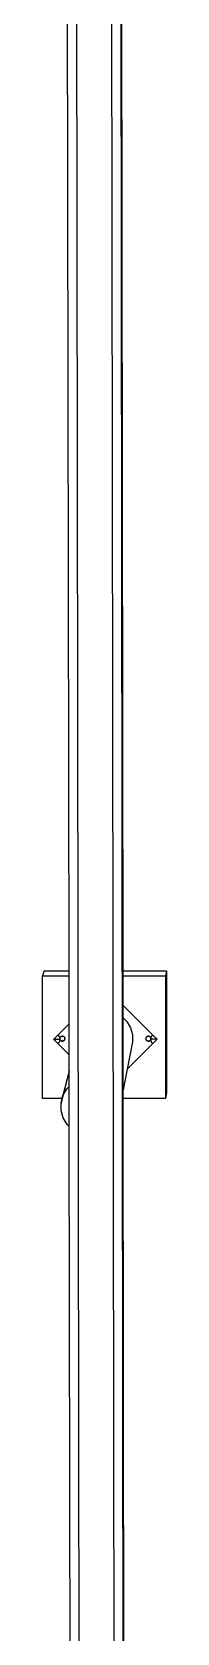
# Model space of a CAD drawing. Header units: inches. Extents: x -614 to 848, y -1045 to 1103.
# Drawn here: x -45.3 to -25.1, y -255.3 to 7.9 of the extents above; entities that cross this region are included whole.
import ezdxf

# ---------------------------------------------------------------- set-up
doc = ezdxf.new("R2010")
doc.units = ezdxf.units.IN
doc.header["$MEASUREMENT"] = 0

msp = doc.modelspace()

# ---------------------------------------------------------------- linework, layer by layer
for p, q in [((-38.10485, -1044.7934), (-41.30631, 1015.55191)), ((-32.59127, -1044.7934), (-35.32949, 1015.55191)), ((-31.14033, -1044.7934), (-33.75664, 1015.55191)), ((-41.00481, -146.46757), (-41.28837, 29.33174)), ((-32.43791, 29.33174), (-32.21516, -146.46757)), ((-45.08974, -146.46757), (-45.34243, -147.28841)), ((-45.34243, -147.28841), (-41.00348, -147.28841)), ((-45.34243, -167.42842), (-45.34243, -147.28841)), ((-45.08974, -146.46757), (-41.00481, -146.46757)), ((-41.00348, -147.28841), (-41.00481, -146.46757)), ((-40.99075, -155.18075), (-41.00348, -147.28841)), ((-32.21516, -146.46757), (-25.06197, -146.46757)), ((-32.21516, -146.46757), (-32.21412, -147.28841)), ((-32.21412, -147.28841), (-25.20242, -147.28841)), ((-32.21412, -147.28841), (-32.20804, -152.08524)), ((-25.06197, -146.46757), (-25.20242, -147.28841)), ((-25.20242, -147.28841), (-25.20242, -167.42842)), ((-25.06197, -146.46757), (-25.06197, -166.49534)), ((-32.20804, -152.08524), (-27.32842, -156.96486)), ((-32.20804, -152.08524), (-32.20803, -152.09221)), ((-32.20803, -152.09221), (-27.32945, -156.97079)), ((-32.20803, -152.09221), (-32.20542, -154.15326)), ((-42.77486, -156.96486), (-40.99075, -155.18075)), ((-42.77299, -156.9673), (-40.99074, -155.18505)), ((-40.99074, -155.18505), (-40.99075, -155.18075)), ((-40.98256, -160.25841), (-40.99074, -155.18505)), ((-32.20542, -154.15326), (-31.53109, -154.81104)), ((-32.20542, -154.15326), (-32.19, -166.31797)), ((-31.53109, -154.81104), (-30.93348, -155.81704)), ((-43.52168, -157.71168), (-43.52333, -157.71764)), ((-43.52333, -157.71764), (-43.51953, -157.71384)), ((-42.77648, -158.46449), (-43.52333, -157.71764)), ((-43.52333, -157.71764), (-42.51002, -157.71764)), ((-43.52168, -157.71168), (-42.77486, -156.96486)), ((-43.51953, -157.71384), (-43.52168, -157.71168)), ((-43.51953, -157.71384), (-42.77648, -156.97079)), ((-42.77486, -156.96486), (-42.77648, -156.97079)), ((-42.77648, -156.97079), (-42.77299, -156.9673)), ((-42.60863, -157.18954), (-42.77648, -156.97079)), ((-42.77299, -156.9673), (-42.77486, -156.96486)), ((-42.50311, -157.44427), (-42.60863, -157.18954)), ((-42.51691, -157.48401), (-42.53119, -157.59251)), ((-42.53119, -157.59251), (-42.51691, -157.701)), ((-42.52022, -157.60479), (-42.50643, -157.49999)), ((-42.50643, -157.7096), (-42.52022, -157.60479)), ((-42.47503, -157.38291), (-42.51691, -157.48401)), ((-42.51691, -157.701), (-42.51002, -157.71764)), ((-42.51002, -157.71764), (-42.50309, -157.71764)), ((-42.51002, -157.71764), (-42.47503, -157.8021)), ((-42.50394, -157.49398), (-42.50643, -157.49999)), ((-42.4758, -157.78354), (-42.50643, -157.7096)), ((-42.50394, -157.49398), (-42.49835, -157.48048)), ((-42.50311, -157.48771), (-42.50394, -157.49398)), ((-42.49877, -157.47723), (-42.50311, -157.44427)), ((-42.49877, -157.47723), (-42.50311, -157.48771)), ((-42.50311, -157.991), (-42.4758, -157.78354)), ((-42.46123, -157.38661), (-42.49877, -157.47723)), ((-42.49835, -157.48048), (-42.49877, -157.47723)), ((-42.49835, -157.48048), (-42.46597, -157.40232)), ((-42.46597, -157.80726), (-42.4758, -157.78354)), ((-42.40841, -157.29609), (-42.47503, -157.38291)), ((-42.47503, -157.8021), (-42.41718, -157.87749)), ((-42.46597, -157.40232), (-42.40162, -157.31846)), ((-42.40162, -157.89113), (-42.46597, -157.80726)), ((-42.46123, -157.38661), (-42.39831, -157.30619)), ((-42.41718, -157.87749), (-42.4128, -157.8832)), ((-42.4128, -157.8832), (-42.40841, -157.88892)), ((-42.40841, -157.88892), (-42.3216, -157.95554)), ((-42.40162, -157.31846), (-42.39281, -157.3117)), ((-42.31775, -157.95548), (-42.40162, -157.89113)), ((-42.39831, -157.30619), (-42.31446, -157.24185)), ((-42.39462, -157.29979), (-42.39831, -157.30619)), ((-42.39831, -157.30619), (-42.39281, -157.3117)), ((-42.3078, -157.23317), (-42.39462, -157.29979)), ((-42.39281, -157.3117), (-42.31775, -157.25411)), ((-42.31775, -157.25411), (-42.22009, -157.21365)), ((-42.31446, -157.24185), (-42.2168, -157.2014)), ((-42.2067, -157.1913), (-42.3078, -157.23317)), ((-42.22009, -157.21365), (-42.11529, -157.19985)), ((-42.2168, -157.2014), (-42.112, -157.1876)), ((-42.09821, -157.17701), (-42.2067, -157.1913)), ((-42.11529, -157.19985), (-42.01048, -157.21365)), ((-42.112, -157.1876), (-42.00721, -157.2014)), ((-41.98971, -157.1913), (-42.09821, -157.17701)), ((-42.01048, -157.21365), (-41.91282, -157.25411)), ((-42.00721, -157.2014), (-41.90955, -157.24185)), ((-41.88861, -157.23317), (-41.98971, -157.1913)), ((-41.91282, -157.25411), (-41.82895, -157.31846)), ((-41.82895, -157.89113), (-41.91282, -157.95548)), ((-41.90955, -157.24185), (-41.82569, -157.30619)), ((-41.90241, -157.95554), (-41.81559, -157.88892)), ((-41.80179, -157.29979), (-41.88861, -157.23317)), ((-41.88861, -157.95923), (-41.80179, -157.89262)), ((-41.82895, -157.31846), (-41.7646, -157.40232)), ((-41.7646, -157.80726), (-41.82895, -157.89113)), ((-41.82569, -157.30619), (-41.76134, -157.39005)), ((-41.74897, -157.38291), (-41.81559, -157.29609)), ((-41.81559, -157.88892), (-41.74897, -157.8021)), ((-41.7646, -157.40232), (-41.72415, -157.49999)), ((-41.72415, -157.7096), (-41.7646, -157.80726)), ((-41.76134, -157.39005), (-41.72089, -157.48771)), ((-41.7071, -157.48401), (-41.74897, -157.38291)), ((-41.74897, -157.8021), (-41.70827, -157.70384)), ((-41.72415, -157.49999), (-41.71035, -157.60479)), ((-41.72378, -157.70678), (-41.72415, -157.7096)), ((-41.72378, -157.70678), (-41.72256, -157.70384)), ((-41.72256, -157.70384), (-41.72089, -157.6973)), ((-41.72089, -157.48771), (-41.7071, -157.59251)), ((-41.7071, -157.59251), (-41.72089, -157.6973)), ((-41.71035, -157.60479), (-41.72089, -157.6973)), ((-41.70827, -157.70384), (-41.7071, -157.701)), ((-41.69281, -157.59251), (-41.7071, -157.48401)), ((-41.7071, -157.701), (-41.69281, -157.59251)), ((-30.93348, -155.81704), (-30.61661, -156.94344)), ((-30.61661, -156.94344), (-30.60206, -158.11347)), ((-28.41682, -157.49781), (-28.4311, -157.6063)), ((-28.4311, -157.6063), (-28.41682, -157.7148)), ((-28.41903, -157.61859), (-28.40523, -157.51378)), ((-28.40523, -157.7234), (-28.41903, -157.61859)), ((-28.37494, -157.39671), (-28.41682, -157.49781)), ((-28.41682, -157.7148), (-28.37494, -157.8159)), ((-28.40436, -157.51167), (-28.40523, -157.51378)), ((-28.36478, -157.82106), (-28.40523, -157.7234)), ((-28.40436, -157.51167), (-28.36478, -157.41612)), ((-28.40436, -157.51167), (-28.40302, -157.50151)), ((-28.40302, -157.50151), (-28.36257, -157.40385)), ((-28.30832, -157.30989), (-28.37494, -157.39671)), ((-28.37494, -157.8159), (-28.31709, -157.89129)), ((-28.36478, -157.41612), (-28.30043, -157.33226)), ((-28.31359, -157.88778), (-28.36478, -157.82106)), ((-28.36257, -157.40385), (-28.29822, -157.31999)), ((-28.23161, -157.23317), (-28.31842, -157.29979)), ((-28.31842, -157.29979), (-28.29822, -157.31999)), ((-28.31709, -157.89129), (-28.31842, -157.89262)), ((-28.31842, -157.89262), (-28.31271, -157.897)), ((-28.31359, -157.88778), (-28.31709, -157.89129)), ((-28.31709, -157.89129), (-28.31271, -157.897)), ((-28.30043, -157.90492), (-28.31359, -157.88778)), ((-28.31271, -157.897), (-28.23161, -157.95923)), ((-28.31271, -157.897), (-28.30832, -157.90272)), ((-28.30043, -157.33226), (-28.29224, -157.32597)), ((-28.29822, -157.31999), (-28.21436, -157.25564)), ((-28.29822, -157.31999), (-28.29224, -157.32597)), ((-28.29224, -157.32597), (-28.21656, -157.2679)), ((-28.13051, -157.1913), (-28.23161, -157.23317)), ((-28.21656, -157.2679), (-28.1189, -157.22745)), ((-28.21436, -157.25564), (-28.11671, -157.21519)), ((-28.02201, -157.17701), (-28.13051, -157.1913)), ((-28.1189, -157.22745), (-28.01409, -157.21365)), ((-28.11671, -157.21519), (-28.01191, -157.2014)), ((-27.91352, -157.1913), (-28.02201, -157.17701)), ((-28.01409, -157.21365), (-27.90929, -157.22745)), ((-28.01191, -157.2014), (-27.90711, -157.21519)), ((-27.81242, -157.23317), (-27.91352, -157.1913)), ((-27.90929, -157.22745), (-27.81163, -157.2679)), ((-27.90711, -157.21519), (-27.80946, -157.25564)), ((-27.7256, -157.29979), (-27.81242, -157.23317)), ((-27.81163, -157.2679), (-27.72776, -157.33226)), ((-27.80946, -157.25564), (-27.7256, -157.31999)), ((-27.72776, -157.33226), (-27.66341, -157.41612)), ((-27.66341, -157.82106), (-27.72776, -157.90492)), ((-27.65898, -157.38661), (-27.7256, -157.29979)), ((-27.7256, -157.31999), (-27.66125, -157.40385)), ((-27.64888, -157.39671), (-27.7155, -157.30989)), ((-27.7155, -157.90272), (-27.64888, -157.8159)), ((-27.66341, -157.41612), (-27.62295, -157.51378)), ((-27.63441, -157.75105), (-27.66341, -157.82106)), ((-27.66125, -157.40385), (-27.6208, -157.50151)), ((-27.6171, -157.48771), (-27.65898, -157.38661)), ((-27.607, -157.49781), (-27.64888, -157.39671)), ((-27.64888, -157.8159), (-27.60818, -157.71764)), ((-27.62295, -157.7234), (-27.63441, -157.75105)), ((-27.63441, -157.75105), (-27.60282, -157.991)), ((-27.62295, -157.51378), (-27.61746, -157.55549)), ((-27.62191, -157.71545), (-27.62295, -157.7234)), ((-27.60818, -157.71764), (-27.6222, -157.71764)), ((-27.6208, -157.7111), (-27.62191, -157.71545)), ((-27.6208, -157.50151), (-27.61558, -157.54118)), ((-27.60916, -157.61859), (-27.6208, -157.7111)), ((-27.6208, -157.7111), (-27.6171, -157.7047)), ((-27.61558, -157.54118), (-27.61746, -157.55549)), ((-27.61746, -157.55549), (-27.60916, -157.61859)), ((-27.61282, -157.52024), (-27.6171, -157.48771)), ((-27.6171, -157.7047), (-27.60282, -157.5962)), ((-27.61282, -157.52024), (-27.61558, -157.54118)), ((-27.61558, -157.54118), (-27.607, -157.6063)), ((-27.60282, -157.44427), (-27.61282, -157.52024)), ((-27.60282, -157.5962), (-27.61282, -157.52024)), ((-27.607, -157.6063), (-27.60916, -157.61859)), ((-27.60818, -157.71764), (-27.607, -157.7148)), ((-26.5826, -157.71764), (-27.60818, -157.71764)), ((-27.59272, -157.6063), (-27.607, -157.49781)), ((-27.607, -157.7148), (-27.59272, -157.6063)), ((-27.49731, -157.18954), (-27.60282, -157.44427)), ((-27.32945, -156.97079), (-27.49731, -157.18954)), ((-27.32842, -156.96486), (-27.32945, -156.97079)), ((-27.32945, -156.97079), (-26.5826, -157.71764)), ((-26.5826, -157.71764), (-27.32945, -158.46449)), ((-27.32842, -156.96486), (-26.5816, -157.71168)), ((-26.5816, -157.71168), (-26.5826, -157.71764)), ((-42.77648, -158.46449), (-42.60863, -158.24574)), ((-40.98256, -160.25841), (-42.77648, -158.46449)), ((-42.60863, -158.24574), (-42.50311, -157.991)), ((-42.3216, -157.95554), (-42.2205, -157.99741)), ((-42.22009, -157.99593), (-42.31775, -157.95548)), ((-42.2205, -157.99741), (-42.21336, -157.99835)), ((-42.21878, -157.9961), (-42.22009, -157.99593)), ((-42.11529, -158.00973), (-42.21878, -157.9961)), ((-42.2067, -158.00111), (-42.21878, -157.9961)), ((-42.21336, -157.99835), (-42.112, -158.0117)), ((-42.2067, -158.00111), (-42.09821, -158.01539)), ((-42.01048, -157.99593), (-42.11529, -158.00973)), ((-42.112, -158.0117), (-42.00351, -157.99741)), ((-42.112, -158.0117), (-42.112, -158.0093)), ((-42.09821, -158.01539), (-41.98971, -158.00111)), ((-41.91282, -157.95548), (-42.01048, -157.99593)), ((-42.00351, -157.99741), (-41.90241, -157.95554)), ((-41.98971, -158.00111), (-41.88861, -157.95923)), ((-40.97827, -162.91563), (-40.98256, -160.25841)), ((-30.60206, -158.11347), (-31.47172, -162.60675)), ((-27.32945, -158.46449), (-31.47172, -162.60675)), ((-28.30832, -157.90272), (-28.22151, -157.96933)), ((-28.22736, -157.96099), (-28.30043, -157.90492)), ((-28.23161, -157.95923), (-28.22736, -157.96099)), ((-28.21656, -157.96928), (-28.22736, -157.96099)), ((-28.22151, -157.96933), (-28.12041, -158.01121)), ((-28.1189, -158.00973), (-28.21656, -157.96928)), ((-28.12041, -158.01121), (-28.01191, -158.02549)), ((-28.01409, -158.02353), (-28.1189, -158.00973)), ((-27.90929, -158.00973), (-28.01409, -158.02353)), ((-28.01191, -158.02549), (-27.90342, -158.01121)), ((-28.01191, -158.02549), (-28.01191, -158.02324)), ((-27.81163, -157.96928), (-27.90929, -158.00973)), ((-27.90342, -158.01121), (-27.80232, -157.96933)), ((-27.72776, -157.90492), (-27.81163, -157.96928)), ((-27.80232, -157.96933), (-27.7155, -157.90272)), ((-27.60282, -157.991), (-27.49731, -158.24574)), ((-27.49731, -158.24574), (-27.32945, -158.46449)), ((-40.97827, -162.91563), (-42.11338, -167.42842)), ((-40.97825, -162.93034), (-41.99563, -166.97546)), ((-40.97825, -162.93034), (-40.97827, -162.91563)), ((-40.97416, -165.46382), (-40.97825, -162.93034)), ((-31.47172, -162.60675), (-32.19, -166.31797)), ((-41.38262, -165.88255), (-40.97416, -165.46382)), ((-40.96352, -172.06435), (-40.97416, -165.46382)), ((-42.11338, -167.42842), (-45.34243, -167.42842)), ((-42.30489, -168.18979), (-41.99563, -166.97546)), ((-42.11338, -167.42842), (-42.30489, -168.18979)), ((-42.28931, -169.44278), (-42.30489, -168.18979)), ((-41.99563, -166.97546), (-41.38262, -165.88255)), ((-32.19, -166.31797), (-32.1886, -167.42842)), ((-25.20242, -167.42842), (-32.1886, -167.42842)), ((-32.1886, -167.42842), (-31.96702, -342.29464)), ((-25.06197, -166.49534), (-25.20242, -167.42842)), ((-41.94997, -170.64905), (-42.28931, -169.44278)), ((-41.30999, -171.72638), (-41.94997, -170.64905)), ((-40.96352, -172.06435), (-41.30999, -171.72638)), ((-40.68893, -342.29464), (-40.96352, -172.06435))]:
    msp.add_line(p, q)

doc.saveas('drawing.dxf')
